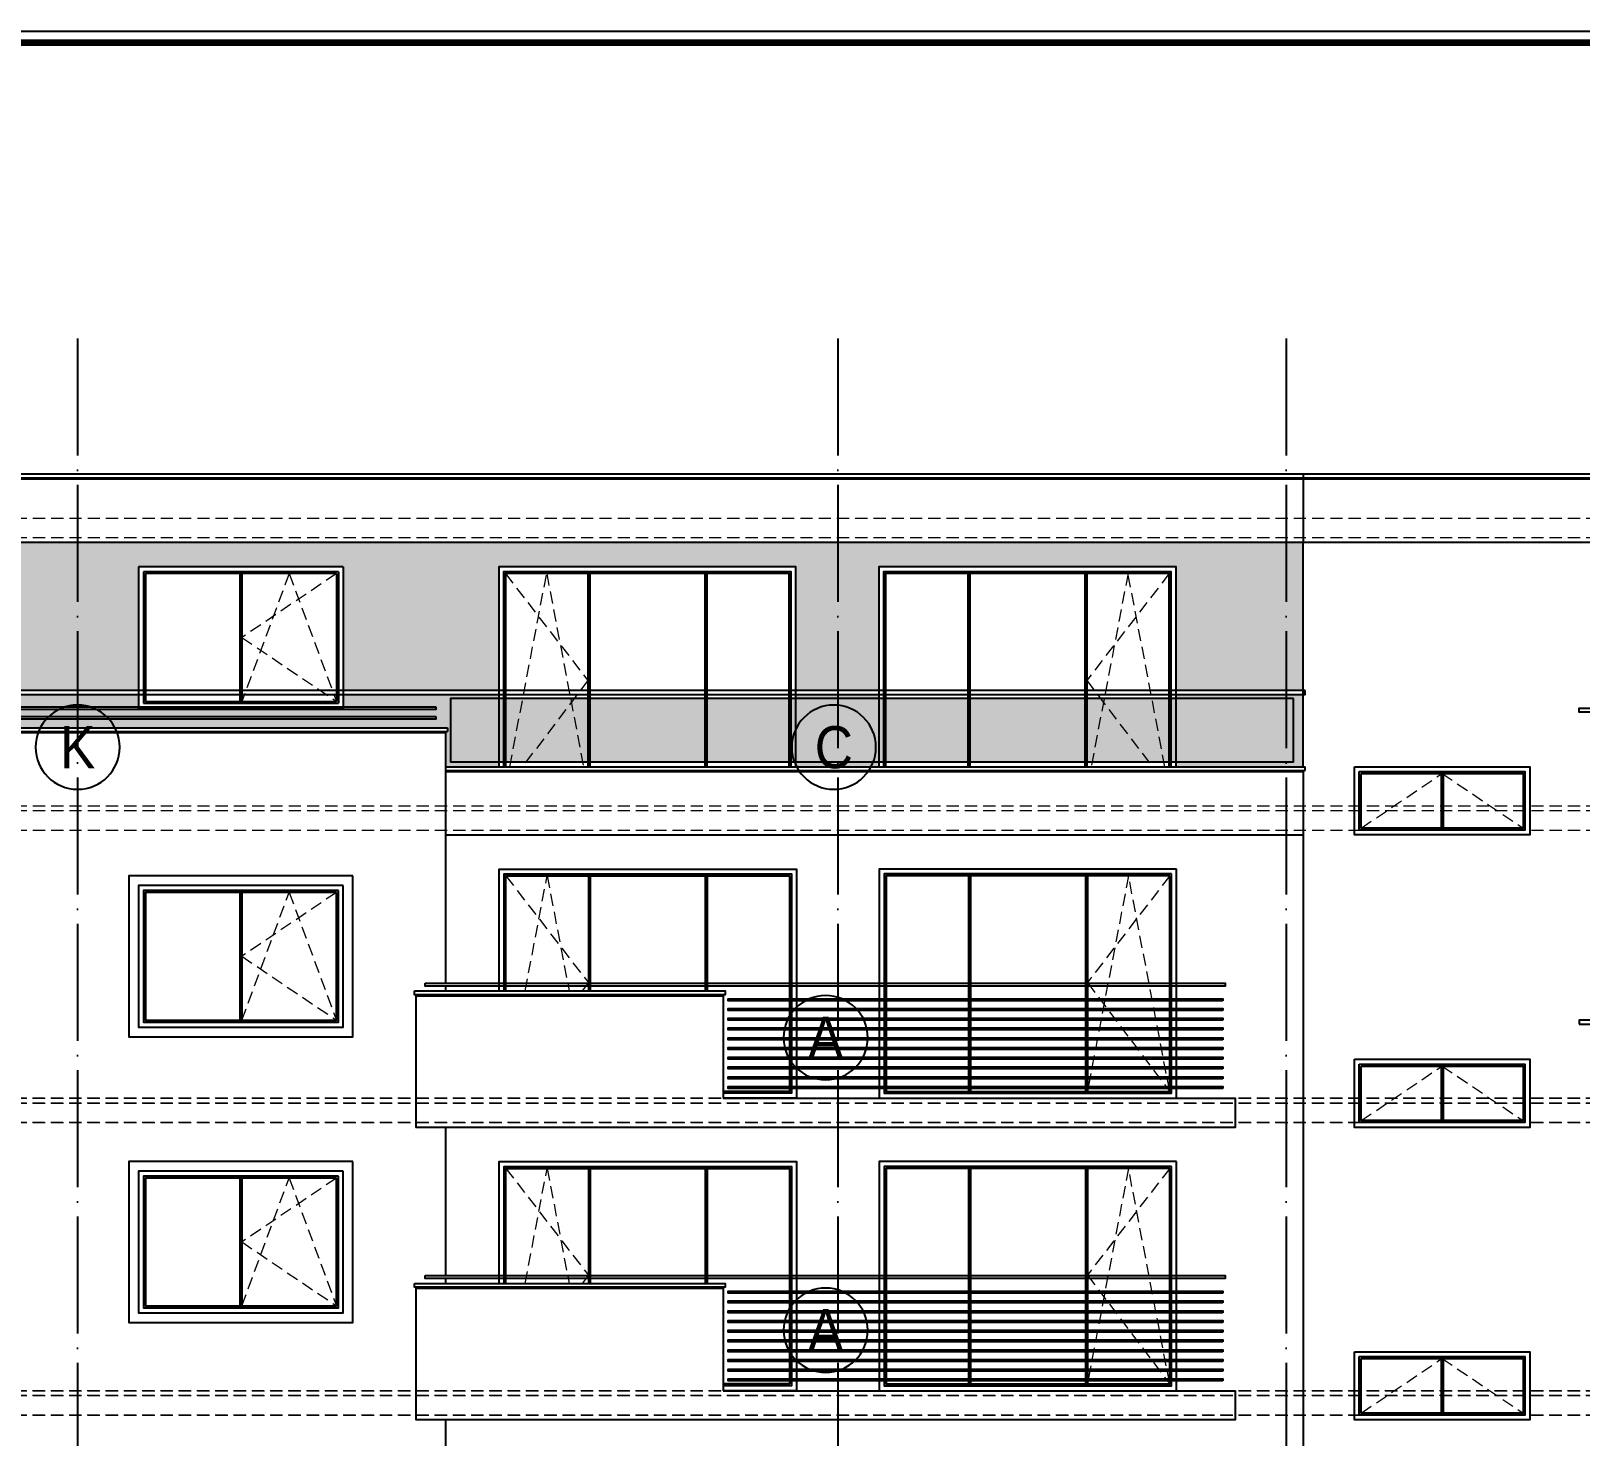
# Model space of a CAD drawing. Extents: x 9615146 to 9672346, y 4699603 to 4705703.
# Drawn here: x 9618860 to 9620450, y 4701161 to 4702603 of the extents above; entities that cross this region are included whole.
import ezdxf
from ezdxf.enums import TextEntityAlignment as Align

# ---------------------------------------------------------------- set-up
doc = ezdxf.new("R2010")
doc.units = 0
doc.header["$LTSCALE"] = 0.5
doc.header["$MEASUREMENT"] = 0
doc.linetypes.add('ACAD_ISO04W100', pattern=[30, 24, -3, 0, -3])
doc.linetypes.add('DASHED', pattern=[0.75, 0.5, -0.25])
for name, color, linetype in [('_axis', 1, 'ACAD_ISO04W100'), ('_hatch', 9, 'CONTINUOUS'), ('_hatch_construction', 252, 'CONTINUOUS'), ('_table', 3, 'CONTINUOUS'), ('_text_spesif_window', 41, 'CONTINUOUS'), ('_view', 3, 'CONTINUOUS')]:
    doc.layers.add(name, color=color, linetype=linetype)
doc.layers.add('_punk', color=8, linetype='DASHED', lineweight=9)
doc.styles.add('HEB1', font='', dxfattribs={"width": 0.8, "oblique": 17})
doc.styles.add('POMESHTENIA', font='arial.ttf', dxfattribs={"width": 0.9})
doc.styles.get('HEB1').set_extended_font_data('HebarU Cyr')
pattern_1 = [(0, (318.8318, 2e-09), (1.5625, 3.125), [0, -3.125])]

# ---------------------------------------------------------------- blocks, each defined once
blk = doc.blocks.new('fghfdg')
at = {"layer": '_text_spesif_window'}
blk.add_circle((0, 0), 18, dxfattribs=at)
at = {"layer": '_text_spesif_window', "style": 'HEB1', "text_generation_flag": 6, "width": 0.8}
blk.add_attdef('A', text='', height=18, rotation=180, dxfattribs=at).set_placement((0, -9.23), align=Align.CENTER)

msp = doc.modelspace()

# ---------------------------------------------------------------- hatches: boundary and pattern name
at = {"layer": '_hatch', "ltscale": 30, "true_color": 0xb97b1d}
h = msp.add_hatch(color=32, dxfattribs=at)
h.dxf.hatch_style = 1
h.paths.add_polyline_path([(9618907.49, 4701922.84), (9618844.99, 4701922.84), (9618844.99, 4701909.84), (9618907.49, 4701909.84)], flags=17)
h.paths.add_polyline_path([(9618969.99, 4701922.84), (9618907.49, 4701922.84), (9618907.49, 4701909.84), (9618969.99, 4701909.84)], flags=17)
h.paths.add_polyline_path([(9619339.49, 4702053.84), (9619644.49, 4702053.84), (9619644.49, 4701926.84), (9619729.49, 4701926.84), (9619729.49, 4702053.84), (9620034.49, 4702053.84), (9620034.49, 4701926.84), (9620164.99, 4701926.84), (9620164.99, 4702078.84), (9617339.99, 4702078.84), (9617294.99, 4702078.84), (9617294.99, 4701926.84), (9617410.38, 4701926.84), (9617410.38, 4701922.84), (9617294.99, 4701922.84), (9617294.99, 4701909.84), (9617394.99, 4701909.84), (9617394.99, 4701914.84), (9617392.99, 4701914.84), (9617392.99, 4701918.84), (9617462.49, 4701918.84), (9617462.49, 4701922.84), (9617459.99, 4701922.84), (9617459.99, 4701926.84), (9617462.49, 4701926.84), (9617462.49, 4702053.84), (9617762.49, 4702053.84), (9617762.49, 4701926.84), (9617829.99, 4701926.84), (9617829.99, 4702053.84), (9618014.99, 4702053.84), (9618014.99, 4701926.84), (9618169.49, 4701926.84), (9618169.49, 4702053.84), (9618474.49, 4702053.84), (9618474.49, 4701926.84), (9618634.99, 4701926.84), (9618634.99, 4702053.84), (9618844.99, 4702053.84), (9618844.99, 4701926.84), (9618969.99, 4701926.84), (9618969.99, 4702053.84), (9619180.01, 4702053.84), (9619180.01, 4701926.84), (9619339.49, 4701926.84)])
h.paths.add_polyline_path([(9617394.99, 4701907.84), (9617294.99, 4701907.84), (9617294.99, 4701899.84), (9617394.99, 4701899.84)])
h.paths.add_polyline_path([(9617394.99, 4701897.84), (9617294.99, 4701897.84), (9617294.99, 4701888.84), (9617394.99, 4701888.84)])
h.paths.add_polyline_path([(9618634.99, 4701922.84), (9618474.49, 4701922.84), (9618474.49, 4701918.84), (9618524.99, 4701918.84), (9618524.99, 4701853.84), (9618474.49, 4701853.84), (9618474.49, 4701848.84), (9618529.99, 4701848.84), (9618529.99, 4701883.84), (9619284.99, 4701883.84), (9619284.99, 4701848.84), (9619339.49, 4701848.84), (9619339.49, 4701853.84), (9619289.99, 4701853.84), (9619289.99, 4701918.84), (9619339.49, 4701918.84), (9619339.49, 4701922.84), (9619180.01, 4701922.84), (9619180.01, 4701909.84), (9619275.38, 4701909.84), (9619275.38, 4701907.84), (9618539.99, 4701907.84), (9618539.99, 4701909.84), (9618634.99, 4701909.84)])
h.paths.add_polyline_path([(9619275.38, 4701899.84), (9619275.38, 4701897.84), (9618539.99, 4701897.84), (9618539.99, 4701899.84)], flags=16)
h.paths.add_polyline_path([(9619286.99, 4701888.84), (9619286.99, 4701884.84), (9618527.99, 4701884.84), (9618527.99, 4701888.84)], flags=16)
h.paths.add_polyline_path([(9620164.99, 4701922.84), (9620034.49, 4701922.84), (9620034.49, 4701918.84), (9620154.99, 4701918.84), (9620154.99, 4701853.84), (9620034.49, 4701853.84), (9620034.49, 4701848.84), (9620164.99, 4701848.84)])
h.paths.add_polyline_path([(9619729.49, 4701853.84), (9619644.49, 4701853.84), (9619644.49, 4701848.84), (9619729.49, 4701848.84)])
h.paths.add_polyline_path([(9619729.49, 4701918.84), (9619644.49, 4701918.84), (9619644.49, 4701853.84), (9619729.49, 4701853.84)])
h.paths.add_polyline_path([(9619729.49, 4701922.84), (9619644.49, 4701922.84), (9619644.49, 4701918.84), (9619729.49, 4701918.84)], flags=17)
h.paths.add_polyline_path([(9619339.49, 4701918.84), (9619289.99, 4701918.84), (9619289.99, 4701853.84), (9619339.49, 4701853.84)], flags=16)
h.paths.add_polyline_path([(9618524.99, 4701918.84), (9618474.49, 4701918.84), (9618474.49, 4701853.84), (9618524.99, 4701853.84)])
h.paths.add_polyline_path([(9618169.49, 4701918.84), (9618014.99, 4701918.84), (9618014.99, 4701908.84), (9617829.99, 4701908.84), (9617829.99, 4701918.84), (9617762.49, 4701918.84), (9617762.49, 4701853.84), (9618169.49, 4701853.84)])
h.paths.add_polyline_path([(9618169.49, 4701922.84), (9618014.99, 4701922.84), (9618014.99, 4701918.84), (9618169.49, 4701918.84)], flags=17)
h.paths.add_polyline_path([(9618169.49, 4701853.84), (9617762.49, 4701853.84), (9617762.49, 4701848.84), (9618169.49, 4701848.84)])
h.paths.add_polyline_path([(9617829.99, 4701922.84), (9617762.49, 4701922.84), (9617762.49, 4701918.84), (9617829.99, 4701918.84)], flags=17)
at = {"layer": '_hatch_construction', "ltscale": 40}
h = msp.add_hatch(dxfattribs=at)
h.set_pattern_fill('EGGCRATE', color=250, scale=30, style=0, pattern_type=2)
h.set_pattern_definition([(0, (3, 0), (30, 15), [27, -3]), (0, (3, 3), (30, 15), [27, -3]), (90, (3, 3), (-30, 15), [12, -3]), (90, (0, 3), (-30, 15), [12, -3])])
h.paths.add_polyline_path([(9618907.49, 4701922.84), (9618844.99, 4701922.84), (9618844.99, 4701909.84), (9618907.49, 4701909.84)], flags=17)
h.paths.add_polyline_path([(9618969.99, 4701922.84), (9618907.49, 4701922.84), (9618907.49, 4701909.84), (9618969.99, 4701909.84)], flags=17)
h.paths.add_polyline_path([(9619339.49, 4702053.84), (9619644.49, 4702053.84), (9619644.49, 4701926.84), (9619729.49, 4701926.84), (9619729.49, 4702053.84), (9620034.49, 4702053.84), (9620034.49, 4701926.84), (9620164.99, 4701926.84), (9620164.99, 4702078.84), (9617339.99, 4702078.84), (9617294.99, 4702078.84), (9617294.99, 4701926.84), (9617410.38, 4701926.84), (9617410.38, 4701922.84), (9617294.99, 4701922.84), (9617294.99, 4701909.84), (9617394.99, 4701909.84), (9617394.99, 4701914.84), (9617392.99, 4701914.84), (9617392.99, 4701918.84), (9617462.49, 4701918.84), (9617462.49, 4701922.84), (9617459.99, 4701922.84), (9617459.99, 4701926.84), (9617462.49, 4701926.84), (9617462.49, 4702053.84), (9617762.49, 4702053.84), (9617762.49, 4701926.84), (9617829.99, 4701926.84), (9617829.99, 4702053.84), (9618014.99, 4702053.84), (9618014.99, 4701926.84), (9618169.49, 4701926.84), (9618169.49, 4702053.84), (9618474.49, 4702053.84), (9618474.49, 4701926.84), (9618634.99, 4701926.84), (9618634.99, 4702053.84), (9618844.99, 4702053.84), (9618844.99, 4701926.84), (9618969.99, 4701926.84), (9618969.99, 4702053.84), (9619180.01, 4702053.84), (9619180.01, 4701926.84), (9619339.49, 4701926.84)])
h.paths.add_polyline_path([(9617394.99, 4701907.84), (9617294.99, 4701907.84), (9617294.99, 4701899.84), (9617394.99, 4701899.84)])
h.paths.add_polyline_path([(9617394.99, 4701897.84), (9617294.99, 4701897.84), (9617294.99, 4701888.84), (9617394.99, 4701888.84)])
h.paths.add_polyline_path([(9618634.99, 4701922.84), (9618474.49, 4701922.84), (9618474.49, 4701918.84), (9618524.99, 4701918.84), (9618524.99, 4701853.84), (9618474.49, 4701853.84), (9618474.49, 4701848.84), (9618529.99, 4701848.84), (9618529.99, 4701883.84), (9619284.99, 4701883.84), (9619284.99, 4701848.84), (9619339.49, 4701848.84), (9619339.49, 4701853.84), (9619289.99, 4701853.84), (9619289.99, 4701918.84), (9619339.49, 4701918.84), (9619339.49, 4701922.84), (9619180.01, 4701922.84), (9619180.01, 4701909.84), (9619275.38, 4701909.84), (9619275.38, 4701907.84), (9618539.99, 4701907.84), (9618539.99, 4701909.84), (9618634.99, 4701909.84)])
h.paths.add_polyline_path([(9619275.38, 4701899.84), (9619275.38, 4701897.84), (9618539.99, 4701897.84), (9618539.99, 4701899.84)], flags=16)
h.paths.add_polyline_path([(9619286.99, 4701888.84), (9619286.99, 4701884.84), (9618527.99, 4701884.84), (9618527.99, 4701888.84)], flags=16)
h.paths.add_polyline_path([(9620164.99, 4701922.84), (9620034.49, 4701922.84), (9620034.49, 4701918.84), (9620154.99, 4701918.84), (9620154.99, 4701853.84), (9620034.49, 4701853.84), (9620034.49, 4701848.84), (9620164.99, 4701848.84)])
h.paths.add_polyline_path([(9619729.49, 4701853.84), (9619644.49, 4701853.84), (9619644.49, 4701848.84), (9619729.49, 4701848.84)])
h.paths.add_polyline_path([(9619729.49, 4701918.84), (9619644.49, 4701918.84), (9619644.49, 4701853.84), (9619729.49, 4701853.84)])
h.paths.add_polyline_path([(9619729.49, 4701922.84), (9619644.49, 4701922.84), (9619644.49, 4701918.84), (9619729.49, 4701918.84)], flags=17)
h.paths.add_polyline_path([(9619339.49, 4701918.84), (9619289.99, 4701918.84), (9619289.99, 4701853.84), (9619339.49, 4701853.84)], flags=16)
h.paths.add_polyline_path([(9618524.99, 4701918.84), (9618474.49, 4701918.84), (9618474.49, 4701853.84), (9618524.99, 4701853.84)])
h.paths.add_polyline_path([(9618169.49, 4701918.84), (9618014.99, 4701918.84), (9618014.99, 4701908.84), (9617829.99, 4701908.84), (9617829.99, 4701918.84), (9617762.49, 4701918.84), (9617762.49, 4701853.84), (9618169.49, 4701853.84)])
h.paths.add_polyline_path([(9618169.49, 4701922.84), (9618014.99, 4701922.84), (9618014.99, 4701918.84), (9618169.49, 4701918.84)], flags=17)
h.paths.add_polyline_path([(9618169.49, 4701853.84), (9617762.49, 4701853.84), (9617762.49, 4701848.84), (9618169.49, 4701848.84)])
h.paths.add_polyline_path([(9617829.99, 4701922.84), (9617762.49, 4701922.84), (9617762.49, 4701918.84), (9617829.99, 4701918.84)], flags=17)
h = msp.add_hatch(dxfattribs=at)
h.set_pattern_fill('DOTS', color=250, scale=50, style=0)
h.set_pattern_definition(pattern_1)
h.paths.add_polyline_path([(9619687.49, 4701853.84), (9619687.49, 4701918.84), (9619289.99, 4701918.84), (9619289.99, 4701853.84)])
h = msp.add_hatch(dxfattribs=at)
h.set_pattern_fill('DOTS', color=250, scale=50, style=0)
h.set_pattern_definition(pattern_1)
h.paths.add_polyline_path([(9620147.49, 4701853.84), (9620147.49, 4701918.84), (9619687.49, 4701918.84), (9619687.49, 4701853.84)])
h.paths.add_polyline_path([(9620147.49, 4701853.84), (9620154.99, 4701853.84), (9620154.99, 4701918.84), (9620147.49, 4701918.84)])

# ---------------------------------------------------------------- linework, layer by layer
at = {"layer": '_axis', "ltscale": 10}
for p, q in [((9618907.49, 4702288.08, 0), (9618907.49, 4699845.26, 0)), ((9619687.49, 4702288.08, 0), (9619687.49, 4699845.26, 0)), ((9620147.49, 4702288.08, 0), (9620147.49, 4699845.26, 0))]:
    msp.add_line(p, q, dxfattribs=at)
at = {"layer": '_hatch_construction', "color": 251, "ltscale": 40}
for p, q in [((9621176.99, 4702148.84, 0), (9617339.99, 4702148.84, 0)), ((9621176.99, 4702144.84, 0), (9617339.99, 4702144.84, 0)), ((9621174.99, 4702143.84, 0), (9617339.99, 4702143.84, 0)), ((9621174.99, 4702078.84, 0), (9617339.99, 4702078.84, 0)), ((9618969.99, 4702053.84, 0), (9618969.99, 4701908.84, 0)), ((9619180.01, 4702053.84, 0), (9618969.99, 4702053.84, 0)), ((9618974.99, 4702048.84, 0), (9618974.99, 4701913.84, 0)), ((9619175.01, 4702048.84, 0), (9618974.99, 4702048.84, 0)), ((9618976.99, 4702046.84, 0), (9618976.99, 4701915.84, 0)), ((9619173.01, 4702046.84, 0), (9618976.99, 4702046.84, 0)), ((9619074, 4702046.84, 0), (9619074, 4701915.84, 0)), ((9619076, 4702046.84, 0), (9619076, 4701915.84, 0)), ((9619173.01, 4702046.84, 0), (9619173.01, 4701915.84, 0)), ((9619175.01, 4702048.84, 0), (9619175.01, 4701913.84, 0)), ((9619180.01, 4702053.84, 0), (9619180.01, 4701908.84, 0)), ((9619820.99, 4702048.84), (9619820.99, 4701848.84)), ((9619822.99, 4702048.84), (9619822.99, 4701848.84)), ((9619940.99, 4702048.84), (9619940.99, 4701848.84)), ((9619942.99, 4702048.84), (9619942.99, 4701848.84)), ((9618969.99, 4701908.84, 0), (9619180.01, 4701908.84, 0)), ((9618974.99, 4701913.84, 0), (9619175.01, 4701913.84, 0)), ((9618976.99, 4701915.84, 0), (9619173.01, 4701915.84, 0)), ((9618527.99, 4701888.84, 0), (9619286.99, 4701888.84, 0)), ((9619286.99, 4701888.84, 0), (9619286.99, 4701884.84, 0)), ((9618527.99, 4701884.84, 0), (9619286.99, 4701884.84, 0)), ((9618529.99, 4701883.84, 0), (9619284.99, 4701883.84, 0)), ((9619284.99, 4701883.84, 0), (9619284.99, 4701626.84, 0)), ((9619284.99, 4701848.84, 0), (9620166.99, 4701848.84)), ((9619284.99, 4701844.84, 0), (9620166.99, 4701844.84)), ((9619284.99, 4701843.84, 0), (9620164.99, 4701843.84)), ((9620164.99, 4701844.84, 0), (9620164.99, 4700078.84)), ((9620166.99, 4701844.84), (9620166.99, 4701848.84)), ((9620306.49, 4701841.84, 0), (9620306.49, 4701785.84, 0)), ((9620308.49, 4701841.84, 0), (9620308.49, 4701785.84, 0)), ((9619284.99, 4701778.84, 0), (9620164.99, 4701778.84)), ((9619431.49, 4701738.84), (9619431.49, 4701618.84)), ((9619433.49, 4701738.84), (9619433.49, 4701618.84)), ((9619551.49, 4701738.84), (9619551.49, 4701618.84)), ((9619553.49, 4701738.84), (9619553.49, 4701618.84)), ((9619821.49, 4701738.84), (9619821.49, 4701515.84)), ((9619823.49, 4701738.84), (9619823.49, 4701515.84)), ((9619941.49, 4701738.84), (9619941.49, 4701515.84)), ((9619943.49, 4701738.84), (9619943.49, 4701515.84)), ((9619073.99, 4701719.84, 0), (9619073.99, 4701588.84, 0)), ((9619075.99, 4701719.84, 0), (9619075.99, 4701588.84, 0)), ((9619284.99, 4701623.84, 0), (9619284.99, 4701618.84, 0)), ((9619284.99, 4701614.84, 0), (9619284.99, 4701613.84, 0)), ((9620306.49, 4701541.84, 0), (9620306.49, 4701485.84, 0)), ((9620308.49, 4701541.84, 0), (9620308.49, 4701485.84, 0)), ((9619284.99, 4701478.84, 0), (9619284.99, 4701326.84, 0)), ((9619073.99, 4701426.84, 0), (9619073.99, 4701295.84, 0)), ((9619075.99, 4701426.84, 0), (9619075.99, 4701295.84, 0)), ((9619431.49, 4701438.84), (9619431.49, 4701318.84)), ((9619433.49, 4701438.84), (9619433.49, 4701318.84)), ((9619551.49, 4701438.84), (9619551.49, 4701318.84)), ((9619553.49, 4701438.84), (9619553.49, 4701318.84)), ((9619821.49, 4701438.84), (9619821.49, 4701215.84)), ((9619823.49, 4701438.84), (9619823.49, 4701215.84)), ((9619941.49, 4701438.84), (9619941.49, 4701215.84)), ((9619943.49, 4701438.84), (9619943.49, 4701215.84)), ((9619284.99, 4701323.84, 0), (9619284.99, 4701318.84, 0)), ((9619284.99, 4701314.84, 0), (9619284.99, 4701313.84, 0)), ((9620306.49, 4701241.84, 0), (9620306.49, 4701185.84, 0)), ((9620308.49, 4701241.84, 0), (9620308.49, 4701185.84, 0)), ((9619284.99, 4701178.84, 0), (9619284.99, 4701026.84, 0))]:
    msp.add_line(p, q, dxfattribs=at)
at = {"layer": '_hatch_construction', "color": 250, "ltscale": 40}
for p, q in [((9620164.99, 4702148.84, 0), (9620164.99, 4702078.84, 0)), ((9620164.99, 4701848.84, 0), (9620164.99, 4702078.84, 0)), ((9619430.99, 4702048.84, 0), (9619430.99, 4701848.84, 0)), ((9619432.99, 4702048.84, 0), (9619432.99, 4701848.84, 0)), ((9619550.99, 4702048.84, 0), (9619550.99, 4701848.84, 0)), ((9619552.99, 4702048.84, 0), (9619552.99, 4701848.84, 0))]:
    msp.add_line(p, q, dxfattribs=at)
at = {"layer": '_hatch_construction', "color": 250, "ltscale": 40, "elevation": 0}
for points in [[(9619644.49, 4701848.84), (9619644.49, 4702053.84), (9619339.49, 4702053.84), (9619339.49, 4701848.84)], [(9619639.49, 4701848.84), (9619639.49, 4702048.84), (9619344.49, 4702048.84), (9619344.49, 4701848.84)], [(9619637.49, 4701848.84), (9619637.49, 4702046.84), (9619346.49, 4702046.84), (9619346.49, 4701848.84)]]:
    msp.add_lwpolyline(points, dxfattribs=at)
at = {"layer": '_hatch_construction', "color": 251, "ltscale": 40, "elevation": 0}
for points in [[(9620034.49, 4701848.84), (9620034.49, 4702053.84), (9619729.49, 4702053.84), (9619729.49, 4701848.84)], [(9620029.49, 4701848.84), (9620029.49, 4702048.84), (9619734.49, 4702048.84), (9619734.49, 4701848.84)], [(9620027.49, 4701848.84), (9620027.49, 4702046.84), (9619736.49, 4702046.84), (9619736.49, 4701848.84)]]:
    msp.add_lwpolyline(points, dxfattribs=at)
for points in [[(9620166.99, 4701926.84), (9617459.99, 4701926.84), (9617459.99, 4701922.84), (9620166.99, 4701922.84)], [(9619275.38, 4701909.84), (9618539.99, 4701909.84), (9618539.99, 4701907.84), (9619275.38, 4701907.84)], [(9621416.99, 4701904.84), (9620447.99, 4701904.84), (9620447.99, 4701908.84), (9621416.99, 4701908.84)], [(9619275.38, 4701899.84), (9618539.99, 4701899.84), (9618539.99, 4701897.84), (9619275.38, 4701897.84)], [(9620217.49, 4701848.84), (9620397.49, 4701848.84), (9620397.49, 4701778.84), (9620217.49, 4701778.84)], [(9620222.49, 4701843.84), (9620392.49, 4701843.84), (9620392.49, 4701783.84), (9620222.49, 4701783.84)], [(9620224.49, 4701841.84), (9620390.49, 4701841.84), (9620390.49, 4701785.84), (9620224.49, 4701785.84)], [(9619189.99, 4701736.84), (9618959.99, 4701736.84), (9618959.99, 4701571.84), (9619189.99, 4701571.84)], [(9619179.99, 4701726.84), (9618969.99, 4701726.84), (9618969.99, 4701581.84), (9619179.99, 4701581.84)], [(9619174.99, 4701721.84), (9618974.99, 4701721.84), (9618974.99, 4701586.84), (9619174.99, 4701586.84)], [(9619172.99, 4701719.84), (9618976.99, 4701719.84), (9618976.99, 4701588.84), (9619172.99, 4701588.84)], [(9620217.49, 4701548.84), (9620397.49, 4701548.84), (9620397.49, 4701478.84), (9620217.49, 4701478.84)], [(9620222.49, 4701543.84), (9620392.49, 4701543.84), (9620392.49, 4701483.84), (9620222.49, 4701483.84)], [(9620224.49, 4701541.84), (9620390.49, 4701541.84), (9620390.49, 4701485.84), (9620224.49, 4701485.84)], [(9619189.99, 4701443.84), (9618959.99, 4701443.84), (9618959.99, 4701278.84), (9619189.99, 4701278.84)], [(9619179.99, 4701433.84), (9618969.99, 4701433.84), (9618969.99, 4701288.84), (9619179.99, 4701288.84)], [(9619174.99, 4701428.84), (9618974.99, 4701428.84), (9618974.99, 4701293.84), (9619174.99, 4701293.84)], [(9619172.99, 4701426.84), (9618976.99, 4701426.84), (9618976.99, 4701295.84), (9619172.99, 4701295.84)], [(9620217.49, 4701248.84), (9620397.49, 4701248.84), (9620397.49, 4701178.84), (9620217.49, 4701178.84)], [(9620222.49, 4701243.84), (9620392.49, 4701243.84), (9620392.49, 4701183.84), (9620222.49, 4701183.84)], [(9620224.49, 4701241.84), (9620390.49, 4701241.84), (9620390.49, 4701185.84), (9620224.49, 4701185.84)]]:
    msp.add_lwpolyline(points, close=True, dxfattribs=at)
at = {"layer": '_hatch_construction', "color": 251, "ltscale": 40}
for points in [[(9620154.99, 4701918.84), (9619289.99, 4701918.84), (9619289.99, 4701918.84), (9619289.99, 4701918.84), (9619289.99, 4701853.84), (9620154.99, 4701853.84)], [(9620034.99, 4701743.84), (9619729.99, 4701743.84), (9619729.99, 4701508.84), (9620034.99, 4701508.84)], [(9620029.99, 4701738.84), (9619734.99, 4701738.84), (9619734.99, 4701513.84), (9620029.99, 4701513.84)], [(9620027.99, 4701736.84), (9619736.99, 4701736.84), (9619736.99, 4701515.84), (9620027.99, 4701515.84)], [(9619252.99, 4701618.84), (9619571.99, 4701618.84), (9619571.99, 4701614.84), (9619252.99, 4701614.84)], [(9619263.99, 4701626.84), (9620084.99, 4701626.84), (9620084.99, 4701623.84), (9619263.99, 4701623.84)], [(9620082.49, 4701608.84), (9619574.99, 4701608.84), (9619574.99, 4701610.84), (9620082.49, 4701610.84)], [(9620082.49, 4701598.84), (9619574.99, 4701598.84), (9619574.99, 4701600.84), (9620082.49, 4701600.84)], [(9620082.49, 4701588.84), (9619574.99, 4701588.84), (9619574.99, 4701590.84), (9620082.49, 4701590.84)], [(9620082.49, 4701578.84), (9619574.99, 4701578.84), (9619574.99, 4701580.84), (9620082.49, 4701580.84)], [(9620082.49, 4701568.84), (9619574.99, 4701568.84), (9619574.99, 4701570.84), (9620082.49, 4701570.84)], [(9620082.49, 4701558.84), (9619574.99, 4701558.84), (9619574.99, 4701560.84), (9620082.49, 4701560.84)], [(9620082.49, 4701548.84), (9619574.99, 4701548.84), (9619574.99, 4701550.84), (9620082.49, 4701550.84)], [(9620082.49, 4701538.84), (9619574.99, 4701538.84), (9619574.99, 4701540.84), (9620082.49, 4701540.84)], [(9620082.49, 4701528.84), (9619574.99, 4701528.84), (9619574.99, 4701530.84), (9620082.49, 4701530.84)], [(9620082.49, 4701518.84), (9619574.99, 4701518.84), (9619574.99, 4701520.84), (9620082.49, 4701520.84)], [(9620034.99, 4701443.84), (9619729.99, 4701443.84), (9619729.99, 4701208.84), (9620034.99, 4701208.84)], [(9620029.99, 4701438.84), (9619734.99, 4701438.84), (9619734.99, 4701213.84), (9620029.99, 4701213.84)], [(9620027.99, 4701436.84), (9619736.99, 4701436.84), (9619736.99, 4701215.84), (9620027.99, 4701215.84)], [(9619252.99, 4701318.84), (9619571.99, 4701318.84), (9619571.99, 4701314.84), (9619252.99, 4701314.84)], [(9619263.99, 4701326.84), (9620084.99, 4701326.84), (9620084.99, 4701323.84), (9619263.99, 4701323.84)], [(9620082.49, 4701308.84), (9619574.99, 4701308.84), (9619574.99, 4701310.84), (9620082.49, 4701310.84)], [(9620082.49, 4701298.84), (9619574.99, 4701298.84), (9619574.99, 4701300.84), (9620082.49, 4701300.84)], [(9620082.49, 4701288.84), (9619574.99, 4701288.84), (9619574.99, 4701290.84), (9620082.49, 4701290.84)], [(9620082.49, 4701278.84), (9619574.99, 4701278.84), (9619574.99, 4701280.84), (9620082.49, 4701280.84)], [(9620082.49, 4701268.84), (9619574.99, 4701268.84), (9619574.99, 4701270.84), (9620082.49, 4701270.84)], [(9620082.49, 4701258.84), (9619574.99, 4701258.84), (9619574.99, 4701260.84), (9620082.49, 4701260.84)], [(9620082.49, 4701248.84), (9619574.99, 4701248.84), (9619574.99, 4701250.84), (9620082.49, 4701250.84)], [(9620082.49, 4701238.84), (9619574.99, 4701238.84), (9619574.99, 4701240.84), (9620082.49, 4701240.84)], [(9620082.49, 4701228.84), (9619574.99, 4701228.84), (9619574.99, 4701230.84), (9620082.49, 4701230.84)], [(9620082.49, 4701218.84), (9619574.99, 4701218.84), (9619574.99, 4701220.84), (9620082.49, 4701220.84)]]:
    msp.add_lwpolyline(points, close=True, dxfattribs=at)
for points in [[(9619339.99, 4701618.84), (9619339.99, 4701743.84), (9619644.99, 4701743.84), (9619644.99, 4701508.84), (9619569.99, 4701508.84)], [(9619344.99, 4701618.84), (9619344.99, 4701738.84), (9619639.99, 4701738.84), (9619639.99, 4701513.84), (9619569.99, 4701513.84)], [(9619346.99, 4701618.84), (9619346.99, 4701736.84), (9619637.99, 4701736.84), (9619637.99, 4701515.84), (9619569.99, 4701515.84)], [(9619569.99, 4701508.84), (9620094.99, 4701508.84), (9620094.99, 4701478.84), (9619254.99, 4701478.84), (9619254.99, 4701613.84), (9619569.99, 4701613.84), (9619569.99, 4701508.84)], [(9619339.99, 4701318.84), (9619339.99, 4701443.84), (9619644.99, 4701443.84), (9619644.99, 4701208.84), (9619569.99, 4701208.84)], [(9619344.99, 4701318.84), (9619344.99, 4701438.84), (9619639.99, 4701438.84), (9619639.99, 4701213.84), (9619569.99, 4701213.84)], [(9619346.99, 4701318.84), (9619346.99, 4701436.84), (9619637.99, 4701436.84), (9619637.99, 4701215.84), (9619569.99, 4701215.84)], [(9619569.99, 4701208.84), (9620094.99, 4701208.84), (9620094.99, 4701178.84), (9619254.99, 4701178.84), (9619254.99, 4701313.84), (9619569.99, 4701313.84), (9619569.99, 4701208.84)]]:
    msp.add_lwpolyline(points, dxfattribs=at)
at = {"layer": '_hatch_construction', "color": 250, "ltscale": 40, "elevation": 0}
msp.add_lwpolyline([(9620447.99, 4701584.84), (9621116.99, 4701584.84), (9621116.99, 4701588.84), (9620447.99, 4701588.84)], close=True, dxfattribs=at)
at = {"layer": '_punk', "ltscale": 50}
for p, q in [((9615767.83, 4702103.84, 0), (9621892.4, 4702103.84)), ((9615767.83, 4702083.84, 0), (9621892.4, 4702083.84)), ((9619124.5, 4702046.84, 0), (9619076, 4701915.84, 0)), ((9619173.01, 4702046.84, 0), (9619076, 4701981.34, 0)), ((9619124.5, 4702046.84, 0), (9619173.01, 4701915.84, 0)), ((9619346.49, 4702046.84, 0), (9619430.99, 4701937.34, 0)), ((9619350.89, 4701848.84, 0), (9619388.74, 4702046.84, 0)), ((9619388.74, 4702046.84, 0), (9619426.59, 4701848.84, 0)), ((9620027.49, 4702046.84), (9619942.99, 4701937.34)), ((9619985.24, 4702046.84), (9619947.39, 4701848.84)), ((9620023.09, 4701848.84), (9619985.24, 4702046.84)), ((9619076, 4701981.34, 0), (9619173.01, 4701915.84, 0)), ((9619430.99, 4701937.34, 0), (9619363.92, 4701848.84, 0)), ((9619942.99, 4701937.34), (9620010.06, 4701848.84)), ((9620224.49, 4701785.84, 0), (9620307.49, 4701841.84, 0)), ((9620307.49, 4701841.84, 0), (9620390.49, 4701785.84, 0)), ((9615767.83, 4701808.84, 0), (9621892.4, 4701808.84)), ((9615767.83, 4701803.84, 0), (9621892.4, 4701803.84)), ((9615767.83, 4701783.84, 0), (9621892.4, 4701783.84)), ((9619346.99, 4701736.84), (9619431.49, 4701627.34)), ((9619366.68, 4701618.84), (9619389.24, 4701736.84)), ((9619389.24, 4701736.84), (9619411.8, 4701618.84)), ((9620027.99, 4701736.84), (9619943.49, 4701627.34)), ((9619985.74, 4701736.84), (9619943.49, 4701515.84)), ((9620027.99, 4701515.84), (9619985.74, 4701736.84)), ((9619172.99, 4701719.84, 0), (9619075.99, 4701654.34, 0)), ((9619075.99, 4701588.84, 0), (9619124.49, 4701719.84, 0)), ((9619124.49, 4701719.84, 0), (9619172.99, 4701588.84, 0)), ((9619075.99, 4701654.34, 0), (9619172.99, 4701588.84, 0)), ((9619431.49, 4701627.34), (9619425.05, 4701618.84)), ((9619943.49, 4701627.34), (9620027.99, 4701515.84)), ((9620224.49, 4701485.84, 0), (9620307.49, 4701541.84, 0)), ((9620307.49, 4701541.84, 0), (9620390.49, 4701485.84, 0)), ((9615767.83, 4701508.84, 0), (9621892.4, 4701508.84)), ((9621892.4, 4701508.84, 0), (9615767.83, 4701508.84)), ((9615767.83, 4701503.84, 0), (9621892.4, 4701503.84)), ((9621892.4, 4701503.84, 0), (9615767.83, 4701503.84)), ((9615767.83, 4701483.84, 0), (9621892.4, 4701483.84)), ((9621892.4, 4701483.84, 0), (9615767.83, 4701483.84)), ((9619172.99, 4701426.84, 0), (9619075.99, 4701361.34, 0)), ((9619075.99, 4701295.84, 0), (9619124.49, 4701426.84, 0)), ((9619124.49, 4701426.84, 0), (9619172.99, 4701295.84, 0)), ((9619346.99, 4701436.84), (9619431.49, 4701327.34)), ((9619366.68, 4701318.84), (9619389.24, 4701436.84)), ((9619389.24, 4701436.84), (9619411.8, 4701318.84)), ((9620027.99, 4701436.84), (9619943.49, 4701327.34)), ((9619985.74, 4701436.84), (9619943.49, 4701215.84)), ((9620027.99, 4701215.84), (9619985.74, 4701436.84)), ((9619075.99, 4701361.34, 0), (9619172.99, 4701295.84, 0)), ((9619431.49, 4701327.34), (9619425.05, 4701318.84)), ((9619943.49, 4701327.34), (9620027.99, 4701215.84)), ((9620224.49, 4701185.84, 0), (9620307.49, 4701241.84, 0)), ((9620307.49, 4701241.84, 0), (9620390.49, 4701185.84, 0)), ((9615767.83, 4701208.84, 0), (9621892.4, 4701208.84)), ((9621892.4, 4701208.84, 0), (9615767.83, 4701208.84)), ((9615767.83, 4701203.84, 0), (9621892.4, 4701203.84)), ((9621892.4, 4701203.84, 0), (9615767.83, 4701203.84)), ((9615767.83, 4701183.84, 0), (9621892.4, 4701183.84)), ((9621892.4, 4701183.84, 0), (9615767.83, 4701183.84))]:
    msp.add_line(p, q, dxfattribs=at)
at = {"layer": '_table', "ltscale": 10}
msp.add_lwpolyline([(9615146.03, 4702603.38), (9623446.03, 4702603.38), (9623446.03, 4699603.38), (9615146.03, 4699603.38)], close=True, dxfattribs=at)
msp.add_lwpolyline([(9615297.71, 4702591.38, 6.84, 6.84, 0), (9623434.03, 4702591.38, 6.84, 6.84, 0), (9623434.03, 4699615.38, 6.84, 6.84, 0), (9615297.71, 4699615.38, 6.84, 6.84, 0)], format="xyseb", close=True, dxfattribs=at)

# ---------------------------------------------------------------- block references
at = {"layer": '_view'}
ref = msp.add_blockref('fghfdg', (9618907.49, 4701868.84, 0), dxfattribs=dict(at, xscale=-2.399999998509884, yscale=2.400000000372529, zscale=2.4, rotation=180))
ref.add_attrib('A', 'K', dxfattribs={"layer": '_text_spesif_window', "height": 43.2, "rotation": 0, "style": 'POMESHTENIA', "width": 0.9}).set_placement((9618907.49, 4701868.84, 0), align=Align.MIDDLE)
ref = msp.add_blockref('fghfdg', (9619683.34, 4701868.84), dxfattribs=dict(at, xscale=-2.399999998509884, yscale=2.400000000372529, zscale=2.4, rotation=180))
ref.add_attrib('A', 'C', dxfattribs={"layer": '_text_spesif_window', "height": 43.2, "rotation": 0, "style": 'POMESHTENIA', "width": 0.9}).set_placement((9619683.34, 4701868.84), align=Align.MIDDLE)
ref = msp.add_blockref('fghfdg', (9619674.99, 4701570.84), dxfattribs=dict(at, xscale=-2.399999998509884, yscale=2.400000000372529, zscale=2.4, rotation=180))
ref.add_attrib('A', 'A', dxfattribs={"layer": '_text_spesif_window', "height": 43.2, "rotation": 0, "style": 'POMESHTENIA', "width": 0.9}).set_placement((9619674.99, 4701570.84), align=Align.MIDDLE)
ref = msp.add_blockref('fghfdg', (9619674.99, 4701270.84), dxfattribs=dict(at, xscale=-2.399999998509884, yscale=2.400000000372529, zscale=2.4, rotation=180))
ref.add_attrib('A', 'A', dxfattribs={"layer": '_text_spesif_window', "height": 43.2, "rotation": 0, "style": 'POMESHTENIA', "width": 0.9}).set_placement((9619674.99, 4701270.84), align=Align.MIDDLE)

doc.saveas('drawing.dxf')
